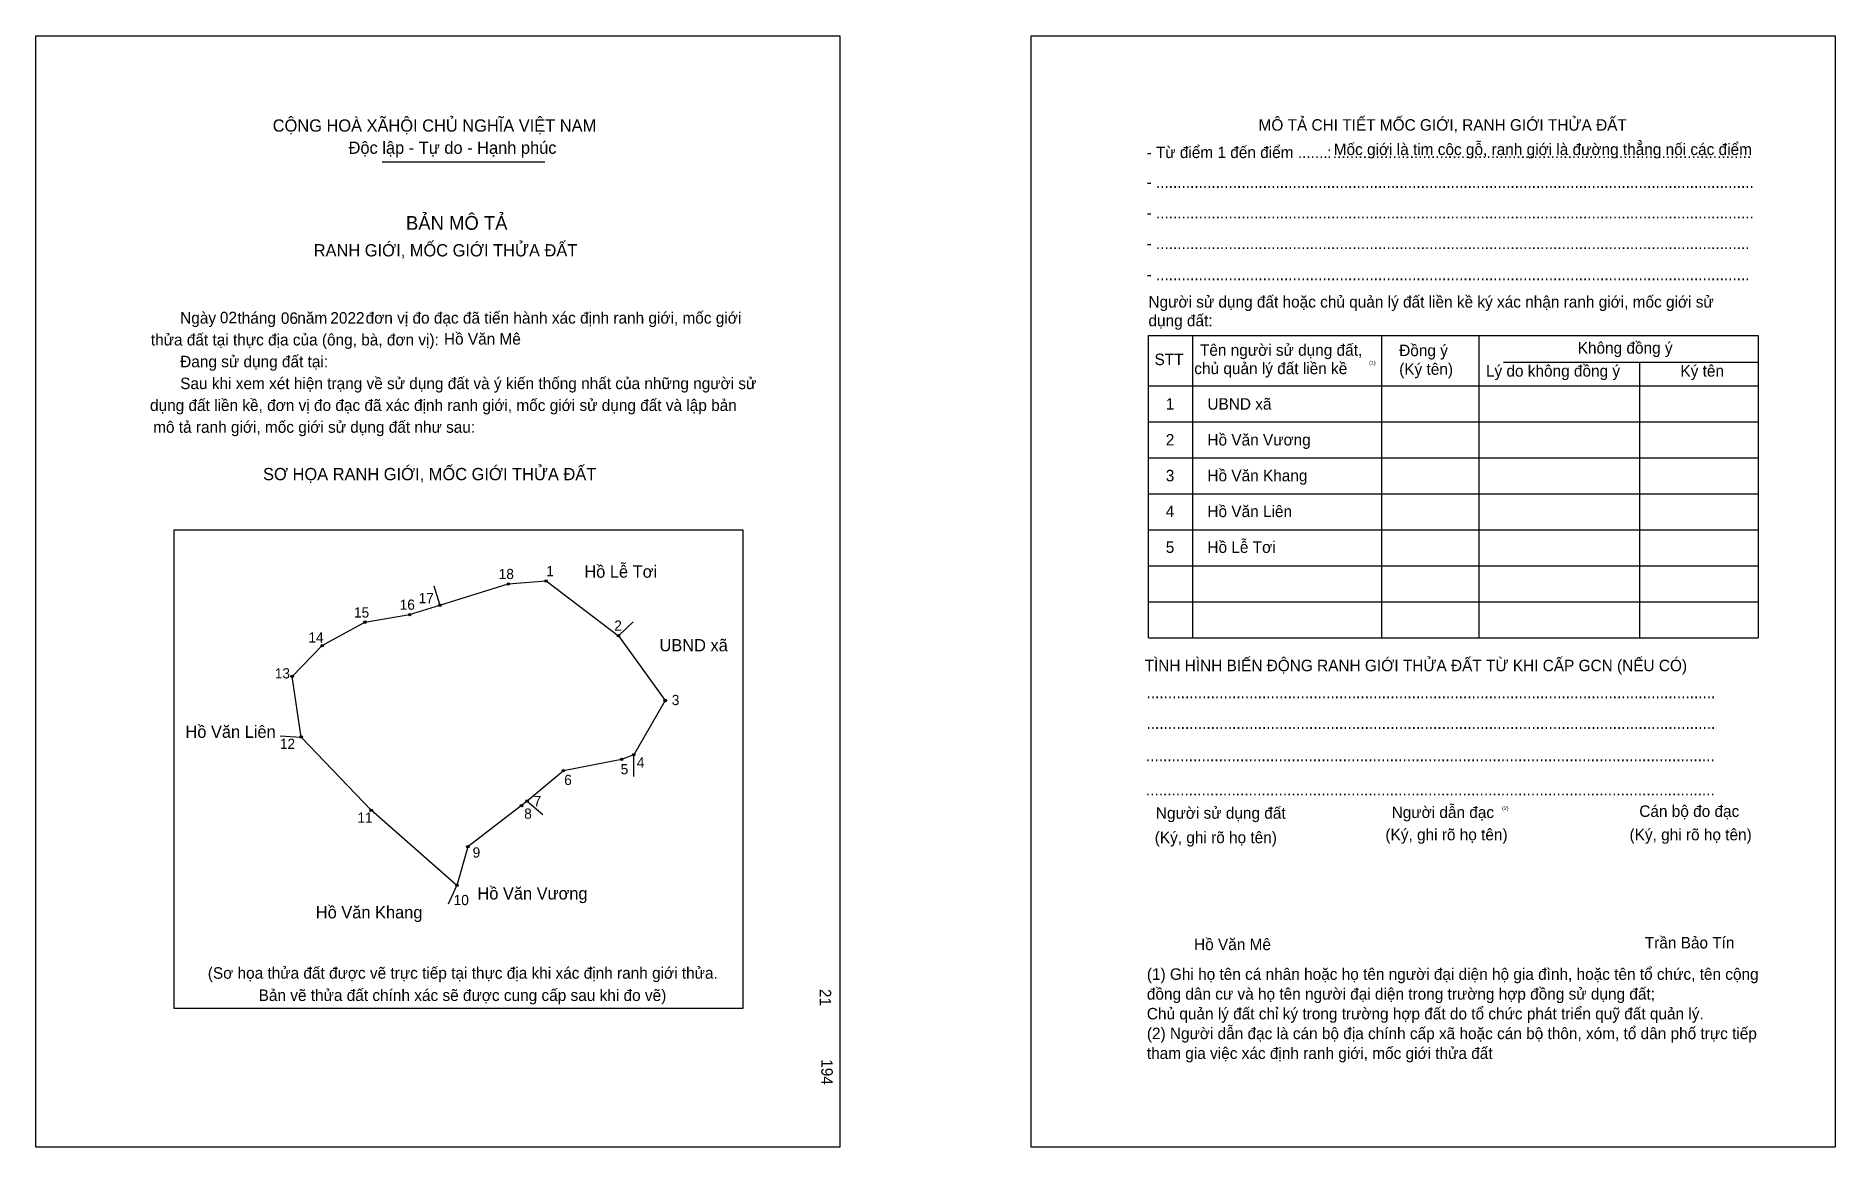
# Model space of a CAD drawing. Extents: x 549086 to 549894, y 1825244 to 1825743.
import ezdxf

# ---------------------------------------------------------------- set-up
doc = ezdxf.new("R2010")
doc.units = 0
for name, color, linetype in [('bmtKhungInTrang1', 7, 'Continuous'), ('bmtKhungInTrang2', 7, 'Continuous'), ('bmtNoiDung', 7, 'Continuous'), ('bmtTemplate', 7, 'Continuous'), ('CanhThua', 7, 'Continuous'), ('MocDinhThua', 7, 'Continuous'), ('RauThua', 7, 'Continuous'), ('SoHieuDinhThua', 7, 'Continuous'), ('TenChuLanCan', 7, 'Continuous')]:
    doc.layers.add(name, color=color, linetype=linetype)

msp = doc.modelspace()

# ---------------------------------------------------------------- linework, layer by layer
at = {"layer": 'bmtKhungInTrang1'}
msp.add_lwpolyline([(549086.25, 1825742.88), (549447.11, 1825742.88), (549447.11, 1825243.77), (549086.25, 1825243.77)], close=True, dxfattribs=at)
at = {"layer": 'bmtKhungInTrang2'}
msp.add_lwpolyline([(549533.16, 1825742.88), (549894.02, 1825742.88), (549894.02, 1825243.77), (549533.16, 1825243.77)], close=True, dxfattribs=at)
at = {"layer": 'bmtTemplate'}
for p, q in [((549241.76, 1825686.31), (549314.73, 1825686.31)), ((549605.55, 1825608.26), (549605.55, 1825472.57)), ((549690.44, 1825608.26), (549690.44, 1825472.57)), ((549734.11, 1825608.42), (549734.11, 1825472.57)), ((549859.47, 1825608.26), (549859.47, 1825472.57)), ((549745.19, 1825596.31), (549859.47, 1825596.31)), ((549585.76, 1825585.65), (549859.47, 1825585.65)), ((549585.76, 1825569.49), (549859.47, 1825569.49)), ((549585.76, 1825553.34), (549859.47, 1825553.34)), ((549585.76, 1825537.19), (549859.47, 1825537.19)), ((549585.76, 1825521.03), (549859.47, 1825521.03)), ((549585.76, 1825504.88), (549859.47, 1825504.88)), ((549585.76, 1825488.73), (549859.47, 1825488.73)), ((549585.76, 1825472.57), (549859.47, 1825472.57))]:
    msp.add_line(p, q, dxfattribs=at)
for points in [[(549585.59, 1825608.26), (549859.47, 1825608.26)], [(549585.59, 1825608.26), (549585.59, 1825472.57)], [(549806.19, 1825596.14), (549806.19, 1825472.57)]]:
    msp.add_lwpolyline(points, dxfattribs=at)
msp.add_lwpolyline([(549148.33, 1825305.93), (549148.33, 1825521.02), (549403.67, 1825521.02), (549403.67, 1825305.93)], close=True, dxfattribs=at)
at = {"layer": 'CanhThua'}
for p, q in [((549298.31, 1825496.7), (549315.26, 1825498.09)), ((549315.26, 1825498.09), (549347.78, 1825473.44)), ((549267.57, 1825487.15), (549298.31, 1825496.7)), ((549233.98, 1825479.56), (549254.03, 1825482.94)), ((549254.03, 1825482.94), (549267.57, 1825487.15)), ((549214.77, 1825469.03), (549233.98, 1825479.56)), ((549347.78, 1825473.44), (549368.78, 1825444.36)), ((549201.27, 1825455.16), (549214.77, 1825469.03)), ((549205.33, 1825427.92), (549201.27, 1825455.16)), ((549368.78, 1825444.36), (549354.67, 1825419.99)), ((549236.74, 1825395.07), (549205.33, 1825427.92)), ((549349.18, 1825417.91), (549323.08, 1825412.84)), ((549354.67, 1825419.99), (549349.18, 1825417.91)), ((549323.08, 1825412.84), (549306.75, 1825399.21)), ((549275.26, 1825361.32), (549236.74, 1825395.07)), ((549304.24, 1825397.12), (549280.15, 1825378.68)), ((549306.75, 1825399.21), (549304.24, 1825397.12)), ((549280.15, 1825378.68), (549275.26, 1825361.32))]:
    msp.add_line(p, q, dxfattribs=at)
at = {"layer": 'MocDinhThua'}
for centre in [(549298.31, 1825496.7), (549315.26, 1825498.09), (549254.03, 1825482.94), (549267.57, 1825487.15), (549233.98, 1825479.56), (549347.78, 1825473.44), (549214.77, 1825469.03), (549201.27, 1825455.16), (549368.78, 1825444.36), (549205.33, 1825427.92), (549349.18, 1825417.91), (549354.67, 1825419.99), (549323.08, 1825412.84), (549236.74, 1825395.07), (549304.24, 1825397.12), (549306.75, 1825399.21), (549280.15, 1825378.68), (549275.26, 1825361.32)]:
    msp.add_circle(centre, 0.55, dxfattribs=at)
at = {"layer": 'RauThua'}
for p, q in [((549264.83, 1825495.91), (549267.57, 1825487.15)), ((549347.78, 1825473.44), (549354.4, 1825479.77)), ((549195.96, 1825428.53), (549205.33, 1825427.92)), ((549354.67, 1825410.18), (549354.67, 1825419.99)), ((549306.75, 1825399.21), (549313.8, 1825393.15)), ((549271.42, 1825353.04), (549275.26, 1825361.32))]:
    msp.add_line(p, q, dxfattribs=at)

# ---------------------------------------------------------------- texts
at = {"layer": 'bmtNoiDung'}
for s, height, p in [('02', 5.163, (549168.83, 1825613.82)), ('06', 5.163, (549196.21, 1825613.53)), ('2022', 5.163, (549218.42, 1825613.65)), ('Hồ Văn Mê', 5.163, (549269.43, 1825604.22)), ('1', 5.16, (549593.53, 1825574.99)), ('UBND xã ', 5.163, (549612.22, 1825574.99)), ('2', 5.16, (549593.53, 1825558.91)), ('Hồ Văn Vương ', 5.1632, (549612.22, 1825558.91)), ('3', 5.16, (549593.53, 1825542.83)), ('Hồ Văn Khang ', 5.1632, (549612.22, 1825542.83)), ('4', 5.16, (549593.53, 1825526.76)), ('Hồ Văn Liên ', 5.1632, (549612.22, 1825526.76)), ('5', 5.16, (549593.53, 1825510.68)), ('Hồ Lễ Tơi ', 5.163, (549612.22, 1825510.68)), ('Hồ Văn Mê', 5.163, (549606.22, 1825332.23))]:
    msp.add_text(s, height=height, dxfattribs=at).set_placement(p)
for s, p in [('21', (549438.12, 1825314.82)), ('194', (549438.85, 1825283.22))]:
    msp.add_text(s, height=5.163, rotation=270, dxfattribs=at).set_placement(p)
at = {"layer": 'bmtTemplate'}
for s, height, p in [('CỘNG HOÀ XÃHỘI CHỦ NGHĨA VIỆT NAM', 5.5074, (549192.55, 1825699.89)), ('MÔ TẢ CHI TIẾT MỐC GIỚI, RANH GIỚI THỬA ĐẤT', 5.1612, (549635.19, 1825700.33)), ('Độc lập - Tự do - Hạnh phúc', 5.5074, (549226.61, 1825689.93)), ('- Từ điểm 1 đến điểm .......', 5.1612, (549584.88, 1825688.03)), (':', 5.16, (549665.97, 1825688.03)), ('Mốc giới là tim cộc gỗ, ranh giới là đường thẳng nối các điểm', 5.1612, (549668.94, 1825689.39)), ('..................................................................................................', 5.1612, (549668.51, 1825688.03)), ('- ............................................................................................................................................', 5.16123, (549584.88, 1825674.65)), ('BẢN MÔ TẢ', 6.196, (549252.38, 1825655.8)), ('- ............................................................................................................................................', 5.16123, (549584.88, 1825660.92)), ('RANH GIỚI, MỐC GIỚI THỬA ĐẤT', 5.5074, (549210.96, 1825643.85)), ('- ...........................................................................................................................................', 5.16123, (549584.88, 1825647.19)), ('- ...........................................................................................................................................', 5.16123, (549584.88, 1825633.14)), ('Người sử dụng đất hoặc chủ quản lý đất liền kề ký xác nhận ranh giới, mốc giới sử', 5.1612, (549585.76, 1825620.86)), ('Ngày     tháng     năm         đơn vị đo đạc đã tiến hành xác định ranh giới, mốc giới ', 5.1632, (549151, 1825613.65)), ('dụng đất:', 5.161, (549585.76, 1825612.46)), ('thửa đất tại thực địa của (ông, bà, đơn vị):', 5.1632, (549137.84, 1825603.84)), ('Tên người sử dụng đất,', 5.1612, (549608.88, 1825599.22)), ('Đồng ý', 5.161, (549698.33, 1825599.05)), ('Không đồng ý', 5.1612, (549778.48, 1825600.19)), ('Đang sử dụng đất tại:', 5.1632, (549151, 1825594.04)), ('STT', 5.161, (549588.46, 1825595.02)), ('chủ quản lý đất liền kề', 5.1612, (549606.35, 1825590.96)), ('(1)', 1.721, (549684.85, 1825595.2)), ('(Ký tên)', 5.161, (549698.33, 1825590.66)), ('Lý do không đồng ý', 5.1612, (549737.27, 1825589.85)), ('Ký tên', 5.161, (549824.61, 1825589.85)), ('Sau khi xem xét hiện trạng về sử dụng đất và ý kiến thống nhất của những người sử ', 5.1632, (549151, 1825584.23)), ('dụng đất liền kề, đơn vị đo đạc đã xác định ranh giới, mốc giới sử dụng đất và lập bản', 5.1632, (549137.45, 1825574.42)), ('mô tả ranh giới, mốc giới sử dụng đất như sau:', 5.1632, (549138.87, 1825564.62)), ('SƠ HỌA RANH GIỚI, MỐC GIỚI THỬA ĐẤT', 5.5074, (549188.2, 1825543.32)), ('TÌNH HÌNH BIẾN ĐỘNG RANH GIỚI THỬA ĐẤT TỪ KHI CẤP GCN (NẾU CÓ)', 5.1612, (549584.02, 1825457.51)), ('.....................................................................................................................................', 5.16897, (549584.88, 1825445.36)), ('.....................................................................................................................................', 5.16897, (549584.88, 1825431.63)), ('.....................................................................................................................................', 5.16897, (549584.62, 1825417.1)), ('.....................................................................................................................................', 5.16897, (549584.62, 1825401.75)), ('Người sử dụng đất', 5.1612, (549589.09, 1825391.25)), ('Người dẫn đạc', 5.1612, (549694.95, 1825391.58)), ('(2)', 1.721, (549744.52, 1825395.14)), ('Cán bộ đo đạc', 5.1612, (549806.14, 1825392.06)), ('(Ký, ghi rõ họ tên)', 5.1612, (549588.57, 1825380.27)), ('(Ký, ghi rõ họ tên)', 5.1612, (549692.15, 1825381.56)), ('(Ký, ghi rõ họ tên)', 5.1612, (549801.76, 1825381.56)), ('Trần Bảo Tín', 5.1612, (549808.6, 1825332.99)), ('(Sơ họa thửa đất được vẽ trực tiếp tại thực địa khi xác định ranh giới thửa.', 5.1632, (549163.4, 1825319.38)), ('(1) Ghi họ tên cá nhân hoặc họ tên người đại diện hộ gia đình, hoặc tên tổ chức, tên cộng', 5.1612, (549585.04, 1825318.88)), ('Bản vẽ thửa đất chính xác sẽ được cung cấp sau khi đo vẽ)', 5.1632, (549186.22, 1825309.39)), ('đồng dân cư và họ tên người đại diện trong trường hợp đồng sử dụng đất;', 5.1612, (549585.04, 1825309.99)), ('Chủ quản lý đất chỉ ký trong trường hợp đất do tổ chức phát triển quỹ đất quản lý.', 5.1612, (549585.04, 1825301.11)), ('(2) Người dẫn đạc là cán bộ địa chính cấp xã hoặc cán bộ thôn, xóm, tổ dân phố trực tiếp', 5.1612, (549585.04, 1825292.23)), ('tham gia việc xác định ranh giới, mốc giới thửa đất', 5.1612, (549585.04, 1825283.34))]:
    msp.add_text(s, height=height, dxfattribs=at).set_placement(p)
at = {"layer": 'SoHieuDinhThua'}
for s, height, p in [('18', 4.587, (549294.02, 1825498.91)), ('1', 4.59, (549315.35, 1825500.2)), ('16', 4.587, (549249.54, 1825485.11)), ('17', 4.587, (549258.06, 1825488.06)), ('15', 4.587, (549229.04, 1825481.6)), ('14', 4.587, (549208.58, 1825470.39)), ('2', 4.59, (549345.9, 1825475.72)), ('13', 4.587, (549193.49, 1825454.27)), ('3', 4.59, (549371.73, 1825442.3)), ('12', 4.587, (549195.76, 1825422.6)), ('4', 4.59, (549356.01, 1825414.2)), ('6', 4.59, (549323.41, 1825406.41)), ('5', 4.59, (549348.78, 1825411.21)), ('7', 4.59, (549309.7, 1825396.89)), ('11', 4.587, (549230.59, 1825389.47)), ('8', 4.59, (549305.46, 1825391.24)), ('9', 4.59, (549282.31, 1825373.81)), ('10', 4.587, (549273.8, 1825352.43))]:
    msp.add_text(s, height=height, dxfattribs=at).set_placement(p)
at = {"layer": 'TenChuLanCan'}
for s, height, p in [('Hồ Lễ Tơi', 5.504, (549332.47, 1825499.52)), ('UBND xã', 5.504, (549366.21, 1825466.45)), ('Hồ Văn Liên', 5.5039, (549153.37, 1825427.59)), ('Hồ Văn Vương', 5.5039, (549284.47, 1825354.96)), ('Hồ Văn Khang', 5.5039, (549211.9, 1825346.49))]:
    msp.add_text(s, height=height, dxfattribs=at).set_placement(p)

doc.saveas('drawing.dxf')
